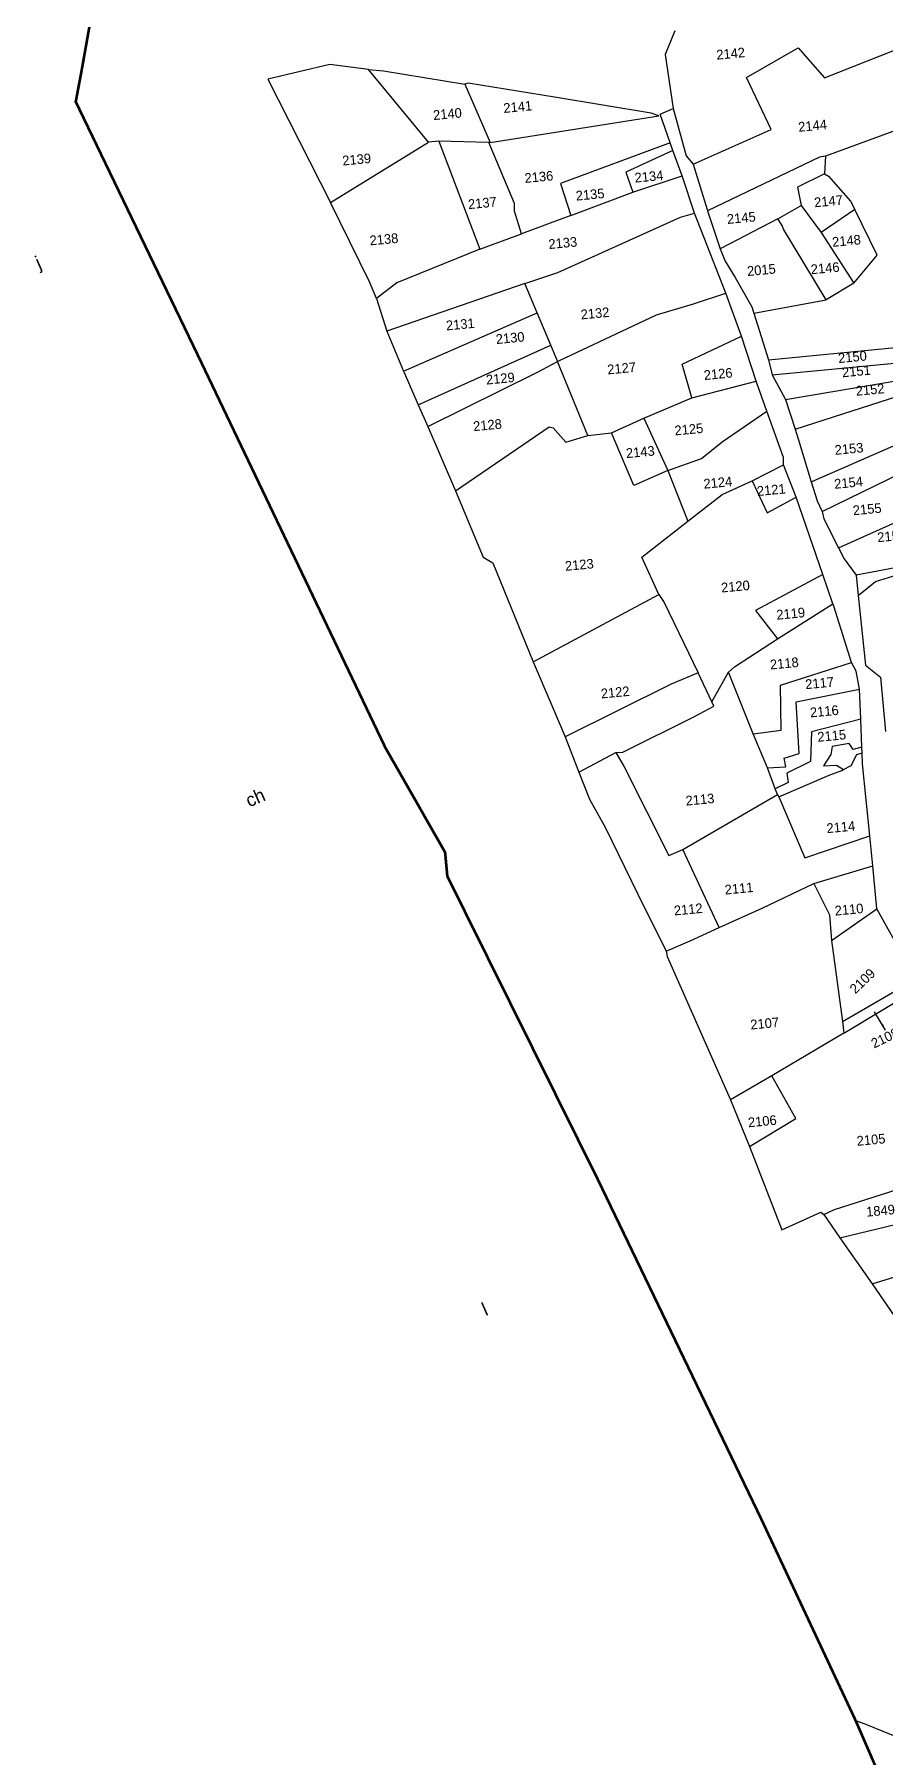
# Model space of a CAD drawing. Header units: metres. Extents: x 277515 to 230369286191, y 2056844 to 115415464409.
# Drawn here: x 277758 to 278403, y 2057827 to 2059133 of the extents above; entities that cross this region are included whole.
import ezdxf

# ---------------------------------------------------------------- set-up
doc = ezdxf.new("R2010")
doc.units = ezdxf.units.M
doc.header["$MEASUREMENT"] = 0
for name, color, linetype in [('POLY_PARCEL', 6, 'Continuous'), ('POLY_ROAD', 30, 'Continuous'), ('SYM_ARROW', 1, 'Continuous'), ('TEXT_MAPOUT', 7, 'Continuous'), ('TEXT_PARCEL', 7, 'Continuous'), ('V_BOUND_LINE', 7, 'Continuous')]:
    doc.layers.add(name, color=color, linetype=linetype)
doc.styles.add('TEXT_MAP', font='', dxfattribs={"height": 1.8})
doc.styles.get('TEXT_MAP').set_extended_font_data('Kruti Dev 050')
doc.dimstyles.get("Standard").update_dxf_attribs({"dimtxt": 0.18, "dimasz": 0.18, "dimexe": 0.18, "dimexo": 0.0625, "dimgap": 0.09, "dimtad": 0, "dimtih": 1, "dimtoh": 1, "dimdec": 4, "dimzin": 0, "dimdsep": 46, "dimtxsty": 'Standard', "dimcen": 0.09, "dimadec": 0, "dimazin": 0, "dimtfac": 1, "dimtdec": 4, "dimtofl": 0, "dimtmove": 0, "dimatfit": 3, "dimfxl": 0, "dimtolj": 1, "dimtzin": 0, "dimarcsym": 0})

# ---------------------------------------------------------------- blocks, each defined once
blk = doc.blocks.new('TEXTARROW')
blk.add_leader([(0.04, -0.01), (8.68, -0.01)], dimstyle='Standard', override={"dimtxt": 2.5, "dimasz": 2.5, "dimexe": 1.25, "dimexo": 0.625, "dimgap": 0.625, "dimtad": 1, "dimtih": 0, "dimtoh": 0, "dimzin": 8, "dimcen": 2.5, "dimtofl": 1})
blk = doc.blocks.new('ee')
at = {"layer": 'POLY_PARCEL'}
for points in [[(217.34, 696.88), (215.18, 692.67), (215.72, 682.49)], [(159.89, 695.01), (152.77, 696.57), (141.03, 694.93)], [(141.03, 694.93), (150.5, 671)], [(159.89, 695.01), (162.63, 694.46), (177.49, 690.63)], [(169.75, 680.46), (159.89, 695.01)], [(181.17, 679.36), (212.89, 681.38), (211.56, 682), (193.87, 686.62), (178.14, 690.76), (177.49, 690.63)], [(177.49, 690.63), (181.17, 679.36)], [(218.45, 671.83), (233.49, 676.91), (229.81, 686.98), (239.95, 691.56), (244.33, 685.59), (260.55, 690.3)], [(150.5, 671), (169.75, 680.46)], [(171.7, 680.46), (169.75, 680.46)], [(171.7, 680.46), (177.42, 659.73)], [(180.91, 679.39), (171.7, 680.46)], [(185.42, 661.83), (184.48, 666.21), (184.64, 667.61), (180.91, 679.39)], [(181.17, 679.36), (180.91, 679.39)], [(214.55, 676.18), (193.48, 670.51), (194.89, 664.41)], [(214.94, 674.68), (205.84, 671.52), (206.78, 667.69)], [(267.06, 677.32), (243.15, 670.98)], [(157.38, 652.35), (156.36, 655.56), (150.5, 671)], [(206.78, 667.69), (216.21, 669.82)], [(243.15, 670.98), (241.97, 670.91), (220.3, 662.88)], [(243.15, 670.98), (242.66, 667.72)], [(194.89, 664.41), (206.78, 667.69)], [(242.66, 667.72), (237.38, 665.77), (237.74, 662.28)], [(242.66, 667.72), (243.36, 667.23), (246.97, 662.23), (247.67, 660.61)], [(177.42, 659.73), (185.42, 661.83)], [(185.17, 652.55), (191.45, 654.07), (198.03, 656.33), (215.16, 662.2), (217.87, 662.69)], [(194.89, 664.41), (185.42, 661.83)], [(233.22, 660.2), (237.74, 662.28)], [(237.74, 662.28), (241, 656.93)], [(177.42, 659.73), (161.45, 654.93), (157.38, 652.35)], [(233.22, 660.2), (222, 655.64)], [(240.79, 644.37), (234.06, 658.18), (233.92, 658.88), (233.22, 660.2)], [(247.67, 660.61), (241, 656.93)], [(246.21, 646.94), (251, 651.73), (247.67, 660.61)], [(241, 656.93), (246.21, 646.94)], [(157.38, 652.35), (158.73, 646.14)], [(185.17, 652.55), (158.73, 646.14)], [(186.93, 646.95), (185.17, 652.55)], [(158.73, 646.14), (161.17, 638.38)], [(161.17, 638.38), (186.93, 646.95)], [(188.91, 640.68), (186.93, 646.95)], [(189.89, 637.53), (190.26, 637.69), (209.04, 644.49), (216.08, 645.9), (222.29, 647.29)], [(246.21, 646.94), (240.79, 644.37)], [(227.14, 643.13), (240.79, 644.37)], [(163.27, 631.91), (188.91, 640.68)], [(189.89, 637.53), (189.87, 637.61), (188.91, 640.68)], [(214.16, 628.46), (212.98, 634.87), (224.44, 639.08)], [(161.17, 638.38), (161.23, 638.17), (163.27, 631.91)], [(164.68, 627.69), (185.96, 635.89), (189.89, 637.53)], [(194.25, 623.3), (189.89, 637.53)], [(229.04, 634.22), (257.32, 634.34)], [(163.27, 631.91), (164.68, 627.69)], [(214.16, 628.46), (226.4, 630.47)], [(229.44, 631.33), (257.61, 631.41)], [(164.68, 627.69), (168.74, 615.32)], [(204.93, 625.56), (214.16, 628.46)], [(231.49, 626.54), (257.9, 628.5)], [(232.77, 620.87), (258.1, 626.48)], [(168.74, 615.32), (187.21, 625.57), (187.91, 625.33), (190.03, 622.44), (194.25, 623.3)], [(194.25, 623.3), (198.67, 623.37)], [(198.67, 623.37), (204.93, 625.56)], [(208.44, 615.4), (201.88, 613.19), (198.67, 623.37)], [(204.93, 625.56), (208.44, 615.4)], [(208.44, 615.4), (214.91, 617.04), (219.01, 619.82), (227.85, 624.73)], [(234.82, 610.8), (258.86, 618.77)], [(168.74, 615.32), (172.69, 602.53), (174.41, 601.3), (180.14, 582.22)], [(208.44, 615.4), (211.3, 605.65)], [(223.92, 612.04), (230.02, 614.47)], [(236.39, 605.13), (259.55, 613.91)], [(211.3, 605.65), (218.11, 609.99), (223.92, 612.04)], [(223.92, 612.04), (226.14, 605.81), (231.78, 608.22)], [(204.65, 592.54), (202.11, 599.75), (211.3, 605.65)], [(238.77, 598.11), (261.36, 605.79)], [(180.14, 582.22), (204.65, 592.54)], [(204.65, 592.54), (205.49, 590.95), (210.57, 577.35)], [(235.39, 593.44), (222.29, 587.92), (225.89, 582.26)], [(225.89, 582.26), (236.77, 587.79)], [(180.14, 582.22), (183.03, 573.33), (184.83, 567.76)], [(216.22, 576.94), (217.45, 577.84), (225.89, 582.26)], [(210.57, 577.35), (205.4, 575.71), (184.83, 567.76)], [(212.64, 571.71), (210.57, 577.35)], [(212.64, 571.71), (216.22, 576.94)], [(219.75, 565.04), (216.22, 576.94)], [(219.75, 565.04), (224.99, 565.28), (225.65, 573.64), (239.22, 576.58)], [(193.93, 564), (195.24, 563.91), (209.01, 569.24), (212.94, 570.88), (212.64, 571.71)], [(221.79, 558.48), (225.24, 558.4), (225.07, 560.04), (227.94, 560.61), (228.27, 570.28), (240.2, 571.49)], [(184.83, 567.76), (186.72, 560.97)], [(239.93, 565.94), (230.56, 564.46), (229.91, 558.97), (225.32, 557.17), (225.4, 555.45), (222.89, 554.48)], [(186.72, 560.97), (193.93, 564)], [(193.93, 564), (195.24, 561.19), (201.96, 543.98), (204.67, 544.8)], [(221.79, 558.48), (219.75, 565.04)], [(186.72, 560.97), (188.26, 555.76), (190.72, 550.19), (195.56, 537.33), (199.82, 526.27)], [(239.67, 560.69), (238.02, 560.45), (237.37, 561.6), (234.17, 561.35), (233.76, 559.87), (232.2, 557.91), (234.66, 557.83), (235.87, 556.89)], [(235.87, 556.89), (237.37, 557.5), (238.6, 559.47), (239.62, 559.64)], [(222.89, 554.48), (221.79, 558.48)], [(223.43, 552.91), (233.1, 556.11), (235.56, 556.76), (235.87, 556.89)], [(204.67, 544.8), (223.19, 553.4)], [(223.19, 553.4), (222.89, 554.48)], [(223.19, 553.4), (223.43, 552.91)], [(223.43, 552.91), (227.14, 541.16), (239.59, 544.11)], [(210.06, 529.71), (204.67, 544.8)], [(228.37, 536.25), (239.62, 538.49)], [(210.06, 529.71), (218.37, 532.56), (228.37, 536.25)], [(228.37, 536.25), (230.75, 530.19), (230.67, 525.35)], [(230.67, 525.35), (239.62, 530.47)], [(199.82, 526.27), (204.49, 527.75), (210.06, 529.71)], [(199.82, 526.27), (199.93, 525.22), (209.19, 497.54)], [(230.67, 525.35), (231.31, 510.14)], [(231.31, 510.14), (245.72, 516.81)], [(231.4, 507.94), (246.47, 515.22)], [(231.4, 507.94), (217.31, 501.3)], [(231.31, 510.14), (231.4, 507.94)], [(217.31, 501.3), (209.19, 497.54)], [(211.9, 488.53), (221, 492.95), (217.31, 501.3)], [(209.19, 497.54), (211.9, 488.53)], [(211.9, 488.53), (216.5, 472.5), (224.04, 475.12), (224.53, 474.63)], [(224.53, 474.63), (226.58, 475.37), (243.13, 479.05), (257.64, 482.68)], [(224.53, 474.63), (227.07, 470.04)], [(227.07, 470.04), (237.81, 471.6), (259.3, 475.15)], [(227.07, 470.04), (232.32, 460.95)], [(232.32, 460.95), (241.58, 462.92), (261.06, 467.33)], [(232.32, 460.95), (240.6, 446.01)], [(221.67, 380.22), (223.31, 379.45), (279.7, 350.12), (284.32, 333.7), (294.98, 298.76), (302.12, 273.98), (309.34, 247.06), (314.76, 228.6), (315.33, 225.41), (320.74, 206.89), (328.38, 180.94)]]:
    blk.add_lwpolyline(points, dxfattribs=at)
at = {"layer": 'POLY_ROAD'}
for points in [[(214.55, 676.18), (213.18, 681.65), (215.72, 682.49)], [(215.72, 682.49), (217.28, 673.49), (218.45, 671.83)], [(214.94, 674.68), (214.55, 676.18)], [(216.21, 669.82), (214.94, 674.68)], [(218.45, 671.83), (220.24, 663.17), (220.3, 662.88)], [(217.87, 662.69), (216.21, 669.82)], [(222.29, 647.29), (217.87, 662.69)], [(220.3, 662.88), (222, 655.64)], [(222, 655.64), (222.68, 653.29), (224.25, 650.06), (226.89, 644.3), (227.14, 643.13)], [(224.44, 639.08), (222.29, 647.29)], [(227.14, 643.13), (229.04, 634.22)], [(226.4, 630.47), (224.44, 639.08)], [(229.04, 634.22), (229.44, 631.33)], [(227.85, 624.73), (226.4, 630.47)], [(229.44, 631.33), (231.49, 626.54)], [(231.49, 626.54), (232.77, 620.87)], [(230.02, 614.47), (230.11, 615.81), (227.85, 624.73)], [(232.77, 620.87), (233.16, 619.01), (234.82, 610.8)], [(231.78, 608.22), (230.02, 614.47)], [(234.82, 610.8), (235.6, 607.18), (236.39, 605.13)], [(235.39, 593.44), (231.78, 608.22)], [(236.39, 605.13), (236.58, 603.76), (238.77, 598.11)], [(262.81, 601.67), (255.98, 594.92), (250.95, 593.61), (241.57, 592.71)], [(238.77, 598.11), (239.61, 595.94), (241.57, 592.71)], [(241.62, 588.91), (245.03, 591.22), (254.99, 593.28), (265.2, 599.53), (267.67, 599.37)], [(236.77, 587.79), (235.39, 593.44)], [(241.57, 592.71), (241.62, 588.91)], [(239.22, 576.58), (236.87, 587.39), (236.77, 587.79)], [(241.62, 588.91), (241.77, 575.84), (244.31, 573.39), (244.31, 563.22)], [(240.2, 571.49), (239.91, 574.92), (239.22, 576.58)], [(239.93, 565.94), (240.2, 571.49)], [(239.67, 560.69), (239.93, 565.94)], [(239.59, 544.11), (239.52, 557.61), (239.62, 559.64)], [(239.62, 559.64), (239.67, 560.69)], [(239.62, 538.49), (239.59, 544.11)], [(239.62, 530.47), (239.62, 538.49)], [(245.72, 516.81), (245.59, 517.08), (239.62, 530.47)]]:
    blk.add_lwpolyline(points, dxfattribs=at)
at = {"layer": 'V_BOUND_LINE', "const_width": 0.5}
for points in [[(221.67, 380.22), (207.6, 419.38), (183.11, 485.33), (160.54, 543.93), (160.54, 548.41), (151.27, 568.86), (123.58, 644.1), (105.01, 694.07), (106.61, 699.66), (116.13, 734.23), (113.73, 737.82)], [(288.5, 176.32), (281.2, 199.25), (266.17, 246.4), (258.01, 271.17), (235.93, 336.66), (221.67, 380.22)]]:
    blk.add_lwpolyline(points, dxfattribs=at)
at = {"layer": 'SYM_ARROW', "xscale": 0.4591611327165682, "yscale": 0.4591611327165682, "zscale": 0.4591611327165682, "rotation": 115.0282260500488}
blk.add_blockref('TEXTARROW', (239.14, 507.79), dxfattribs=at)
at = {"layer": 'TEXT_MAPOUT', "style": 'TEXT_MAP'}
for s, p in [('j', (95.3, 663.58)), ('ch', (125, 560.1)), ('l', (160.04, 461.63))]:
    blk.add_text(s, height=2.5, rotation=18.4377, dxfattribs=at).set_placement(p)
at = {"layer": 'TEXT_PARCEL', "style": 'TEXT_MAP'}
for s, p in [('2142', (224.64, 690.79)), ('2140', (171.06, 684.48)), ('2141', (184.22, 684.58)), ('2139', (153.44, 677.61)), ('2144', (238.58, 675.99)), ('2136', (186.94, 671.23)), ('2134', (207.36, 669.39)), ('2137', (176, 667.35)), ('2135', (196.13, 667.06)), ('2138', (157.12, 662.32)), ('2145', (223.77, 660.12)), ('2147', (240.23, 661.71)), ('2133', (190.23, 658.55)), ('2148', (242.88, 654.05)), ('2015', (226.59, 650.11)), ('2146', (238.45, 649.34)), ('2131', (169.81, 645.22)), ('2132', (194.99, 644.93)), ('2130', (178.82, 641.83)), ('2129', (176.3, 634.48)), ('2127', (198.97, 634.27)), ('2126', (216.78, 631.56)), ('2150', (241.98, 632.39)), ('2151', (242.46, 629.68)), ('2128', (173.11, 626.06)), ('2152', (244.69, 626.01)), ('2125', (210.39, 621.79)), ('2143', (200.99, 618.42)), ('2153', (239.76, 615.41)), ('2124', (214.84, 611.4)), ('2121', (224.62, 609.12)), ('2154', (239.08, 609.12)), ('2155', (242.08, 603.89)), ('2123', (187.73, 598.54)), ('2156', (246.15, 598.47)), ('2120', (216.31, 591.83)), ('2119', (226.09, 585.83)), ('2118', (224.05, 576.7)), ('2122', (192.18, 574.25)), ('2117', (230.25, 572.44)), ('2116', (230.64, 567.12)), ('2115', (231.59, 562.46)), ('2113', (206.05, 552.9)), ('2114', (231.7, 545.35)), ('2111', (211.76, 535.72)), ('2112', (201.98, 532.72)), ('2110', (231.8, 529.91)), ('2107', (214.18, 510.23)), ('2106', (212.05, 492.13)), ('2105', (231.9, 486.81)), ('1849', (232.43, 473.5))]:
    blk.add_text(s, height=1.8, dxfattribs=at).set_placement(p)
for s, rotation, p in [('2109', 38.3532, (234.18, 514.95)), ('2108', 20.3668, (236.72, 504.58))]:
    blk.add_text(s, height=1.8, rotation=rotation, dxfattribs=at).set_placement(p)

msp = doc.modelspace()

# ---------------------------------------------------------------- block references
at = {"xscale": 4.068418026143748, "yscale": 4.068418026143748, "zscale": 4.068418026143748, "rotation": 5.322478056082415}
msp.add_blockref('ee', (277626, 2056231.2), dxfattribs=at)

doc.saveas('drawing.dxf')
